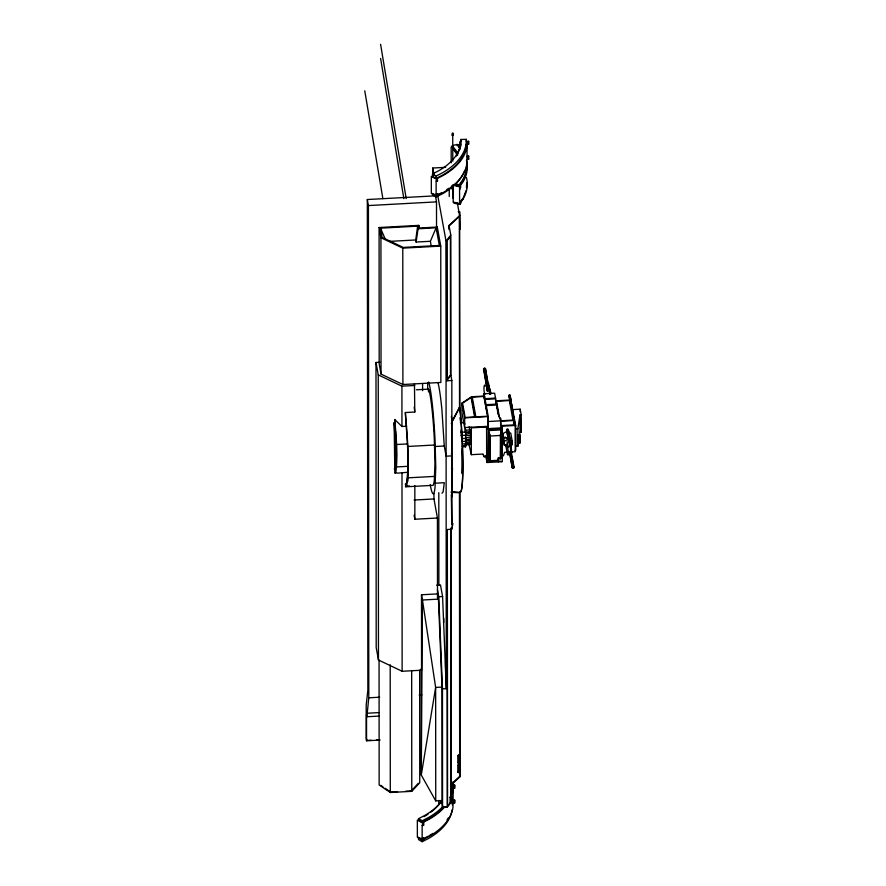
<?xml version="1.0" encoding="UTF-8"?>
<svg xmlns="http://www.w3.org/2000/svg" width="886" height="886" viewBox="0 0 886 886"><rect width="100%" height="100%" fill="white"/><g stroke="black" fill="none" stroke-linecap="round" stroke-linejoin="round"><path stroke-width="1.33" d="M519.55 435.037L519.96 432.302L521.234 432.235L521.223 414.925L519.949 414.991L517.878 428.647L515.563 428.78L515.586 446.09L517.889 445.968L517.878 434.76L517.9 443.266L519.783 443.266L520.326 438.072L519.783 443.266L518.011 441.682L519.783 441.693M470.854 443.509L465.637 443.454L465.626 435.104L470.843 435.159M462.082 446.832L465.648 446.644L465.637 432.025A12.315 1.008 86.9 0 0 465.383 429.001M500.789 429.931L500.557 458.804L498.419 458.926L498.253 458.018L500.391 457.907L500.557 458.804L500.811 457.719L500.789 429.931L488.529 430.585L488.551 461.063L500.092 461.185M460.764 146.378L460.997 139.445L466.346 139.357L466.346 141.749M466.346 139.357L466.091 146.622A87.105 47.279 0 0 1 442.446 175.218L436.167 178.429L432.512 176.314L432.512 173.922L438.57 170.832A81.756 44.378 0 0 0 460.764 143.975M467.155 142.148L466.922 146.655A87.936 47.733 0 0 1 443.044 175.528L436.909 178.673L437.573 180.899L436.133 180.91L436.133 193.812L437.695 193.746L437.695 196.105L437.019 195.717L443.066 192.627A87.936 47.733 0 0 0 466.944 163.755L467.155 142.148L468.594 142.17L468.639 141.306L467.21 141.284M467.166 144.219L468.594 144.241L468.639 143.377M466.468 187.954L466.667 182.97L466.667 183.956M467.166 159.303L468.605 159.325L468.65 158.406M467.221 156.069L468.65 156.091L468.605 157.01L467.166 156.988M453.222 785.062L454.651 785.085L454.607 786.004L453.167 785.982L452.945 790.434A87.936 47.733 0 0 1 451.55 795.75M444.706 806.947A87.936 47.733 0 0 1 429.068 819.306L423.021 822.396L423.696 822.784L423.696 825.132L422.146 825.198L422.157 838.101L423.597 838.101L423.608 839.939L422.932 839.551L429.079 836.406A87.936 47.733 0 0 0 452.956 807.534L453.222 788.651M453.167 785.982L453.178 788.307L454.607 788.33L454.651 785.085M453.189 803.026L454.618 803.048L454.662 800.113L453.233 800.091M454.618 803.048L454.662 800.113M517.878 428.647L517.889 445.968L518.288 442.169M379.119 716.076L366.87 716.741L368.797 697.803L368.421 205.563L367.325 199.527L435.414 195.839L436.51 201.875L436.532 226.672M452.248 469.691L452.447 468.096L451.472 468.151L452.248 469.691L451.76 476.491M452.248 476.469L452.447 468.096M416.099 242.044L415.722 239.962L417.627 226.151L380.504 228.167L382.187 237.404L403.23 247.415L439.334 245.455L436.122 227.813L418.103 228.787L416.099 242.044L430.375 241.28L436.122 227.813M517.889 445.968L518.299 443.233M519.783 438.891L520.326 435.314L518.554 435.314L518.011 438.891L519.783 438.891L519.783 440.187L518.011 440.187M519.783 440.187L520.326 435.314M504.2 438.083L505.142 436.997L505.984 438.182M461.241 200.624L462.558 198.752L462.558 199.738L466.047 190.612M483.756 368.443L487.411 390.648L483.534 369.285L484.72 368.144L485.462 368.687L489.338 390.061M485.462 368.687L487.898 384.225M509.483 452.58L509.705 451.794L511.3 452.026L514.068 467.276L512.95 468.351L512.252 467.841L509.483 452.58L510.17 453.089M511.078 452.812L511.3 452.026M512.252 467.841L509.705 451.794M452.148 420.329L452.392 419.51L451.716 419.543L451.871 423.53L452.392 419.51M452.159 423.519L452.392 422.7M452.325 420.817L459.524 407.117L459.38 216.35L449.324 225.708L449.324 228.466M451.262 423.464L459.812 407.195L459.601 211.699L458.151 211.776M441.361 800.778L442.557 807.39L447.275 807.135L447.065 529.518L451.949 529.252L452.17 527.89L452.646 523.548L451.782 523.604L451.317 494.997M452.17 527.89L452.646 523.548M509.738 394.923C511.266 399.187 507.49 394.569 509.971 395.267L512.385 408.856M509.749 400.45L509.051 396.607L510.059 396.064L515.707 425.69L515.73 450.31L515.109 450.343M509.971 396.917L509.971 395.267M511.222 403.44L510.402 396.54M454.053 185.019L459.203 186.27L459.203 184.775L462.47 180.146A87.249 47.368 0 0 0 466.579 164.375M459.203 186.27L462.47 181.641A87.249 47.368 0 0 0 466.579 165.87M459.867 188.164L460.299 188.718L460.587 186.503L459.867 186.359M460.299 188.718L460.587 186.503M460.31 202.163L460.798 201.476L460.078 201.321L460.31 204.013L453.189 202.307L453.178 185.207L460.299 186.913M453.964 202.141L453.964 203.127L459.258 204.422L463.134 198.852A87.936 47.733 0 0 0 466.435 177.599M460.31 204.013L460.798 201.476M451.86 420.341L451.838 380.515L446.721 380.792L446.61 240.582L450.775 235.034L449.036 225.487L459.668 215.597M446.721 380.792L450.874 375.254L450.775 235.034M447.341 529.762L447.552 806.182L450.088 802.971L450.088 797.178L450.996 796.027L450.797 528.145M447.275 807.135L451.284 802.052M418.347 783.29L411.237 790.921L405.755 791.22M379.064 660.026L379.153 784.963L390.294 792.494L411.768 791.331L419.731 782.77L419.654 670.181M405.356 412.533C406.641 436.012 409.72 459.812 406.552 483.258L405.411 483.845L405.744 486.813L406.729 485.761C409.864 461.495 407.25 436.82 405.356 412.533L414.781 412.023L414.471 383.893M441.97 493.192L443.133 491.963L444.296 482.704L435.314 483.191M457.885 755.559L459.812 754.662L459.812 761.905L458.605 763.023L457.885 762.802L457.885 755.559L459.812 754.662M457.885 762.802L459.812 761.905M457.874 765.061L459.801 764.164L459.812 771.407L458.605 772.537L457.885 772.304L457.874 765.061L459.801 764.164M457.885 772.304L459.812 771.407M450.874 784.509L459.668 776.335L459.446 492.771L451.074 492.328M450.431 785.638L460.1 776.645L460.033 491.796A56.914 4.674 86.9 0 0 459.978 409.044L459.812 407.195M485.14 386.318C484.144 381.135 482.914 393.794 485.473 393.882M487.643 426.332L464.641 427.573L461.96 412.832L461.96 403.097L471.507 396.762L484.509 396.064L488.241 416.564L488.241 419.211L487.632 419.244L488.053 428.625L501.033 427.916L500.612 418.535L498.84 416.387L494.621 393.196L483.623 393.794L483.623 396.153M450.088 797.178L451.771 796.747L450.996 796.027M450.088 802.971L451.771 802.528L451.771 796.747M488.773 383.882C486.868 383.162 491.619 391.357 490.7 394.215M489.781 394.259L488.817 385.709L490.7 393.761M506.582 429.488L508.298 429.4L510.535 441.726L510.535 442.568L508.819 442.657L506.582 429.488L508.819 442.657M507.811 431.903L510.768 433.188L512.163 440.863L512.163 444.694L508.232 446.832L504.289 445.126L502.894 437.451L502.894 433.608L506.825 431.482M504.289 445.126L504.289 441.283L508.221 439.157L512.163 440.863M508.819 441.826L510.535 441.726M510.114 441.959L509.251 442.424L510.114 441.959L511.466 449.446L510.613 449.911L511.466 449.446M511.045 449.357L511.045 449.988M511.311 451.483L509.683 441.771M432.512 173.922L436.167 176.037L442.446 172.825A87.105 47.279 0 0 0 466.091 144.219M436.809 194.2L436.809 196.559L431.338 193.403L431.327 176.303L436.798 179.459L437.573 179.061M436.133 180.91L437.573 180.899M436.133 193.812L437.695 193.746M437.219 194.986L441.405 192.849M435.27 194.998L432.534 193.414L432.534 194.854L436.178 196.958L442.457 193.746A87.094 47.279 0 0 0 464.729 170.422M443.941 806.747A87.094 47.279 0 0 1 428.447 818.996L422.179 822.197L418.535 820.093L418.535 818.664L424.593 815.563A81.767 44.389 0 0 0 441.992 800.39M418.535 818.664L422.179 820.768L428.447 817.557A87.094 47.279 0 0 0 443.078 806.271M423.608 839.939L422.821 840.327L417.361 837.181L417.339 820.082L422.81 823.238L423.696 822.784M422.146 825.198L423.696 825.132M422.157 838.101L423.597 838.101M424.283 838.234L428.47 836.096M418.535 837.192L418.535 839.596L422.19 841.7L428.47 838.488A87.105 47.279 0 0 0 452.126 809.893M452.292 134.727L453.189 135.403L453.233 134.639M512.473 467.044L514.068 467.276M452.358 134.561L451.838 135.181L452.979 135.469M453.377 145.359L457.231 144.418L460.111 147.896M458.583 145.171L457.575 145.415L459.037 145.736L459.048 147.475L458.583 145.171L459.037 145.736M470.588 431.471L465.471 432.523L465.272 430.087A9.945 0.82 86.9 0 0 465.039 427.949M470.975 440.885L465.77 439.999L470.975 439.157M407.903 481.164L407.892 472.249L398.213 473.135L394.813 472.67L394.17 422.755L395.533 431.969L396.43 455.16L396.031 465.859L394.802 468.993M452.735 133.686C454.584 132.822 450.62 133.055 452.735 133.686L452.779 161.186M465.637 443.454L470.898 442.956M470.754 444.03L465.482 444.329L470.687 444.329M432.767 177.3L432.756 168.03L445.68 167.332M368.421 205.563L436.51 201.875M379.075 227.525L418.801 225.376L419.277 228.012L437.296 227.037L440.763 246.098L440.863 382.464L402.897 384.513L381.035 374.113L379.186 363.902L379.075 227.525L380.936 237.747L381.035 374.113M388.987 241.413L415.722 239.962M437.64 194.909L445.946 240.615L446.61 240.582M380.936 237.747L402.787 248.146L440.763 246.098M421.204 668.786L421.282 775.051L435.735 800.9L442.07 800.556L441.981 687.082L438.437 599.135L437.485 593.908L421.492 594.772L421.548 670.226L402.133 671.267L378.455 660.004L376.196 647.577L375.985 362.474L380.127 362.252M375.985 362.474L378.244 374.9L401.923 386.163L414.759 385.476M416.409 389.796L428.492 389.142L428.879 389.918A48.996 4.02 86.9 0 1 434.306 438.88L434.96 462.99L434.328 480.002A48.996 4.02 86.9 0 1 432.578 485.362L405.744 486.813M509.007 395.311L509.738 395.632M509.971 396.208L509.251 394.946M509.051 396.607L510.059 397.05M495.518 398.113L484.509 398.711L484.509 396.064M495.651 398.833L484.642 399.431L483.623 393.794M495.518 400.826L510.236 400.029L513.958 420.518L513.958 424.903L500.623 425.623M485.761 405.6L496.769 405.002L496.769 407.704M512.086 409.631L520.182 409.188L521.223 414.925M461.96 403.097L464.641 417.838L488.241 416.564M460.609 422.533L464.175 422.334M460.366 422.799L463.932 422.6M487.632 419.244L488.053 421.537L512.95 420.075L509.406 400.572L496.525 401.269L499.737 418.956M394.768 423.242L394.768 419.565L401.945 426.487L406.674 426.232M500.612 421.249L513.958 420.518M471.197 427.218L471.308 427.849L486.602 427.019L487.045 462.514L502.329 461.684L501.886 426.188L515.231 425.468L515.253 451.738L504.688 452.314L503.403 455.803L501.908 455.349L502.329 457.641M515.707 425.69L515.087 425.723L511.421 405.522L512.042 405.489L512.042 408.213M487.012 429.311L502.307 428.481M460.886 432.279L465.637 432.025M461.074 435.48L465.837 435.225M462.392 438.57L465.958 438.382M396.529 444.517L407.549 443.919M462.437 441.472L466.003 441.283M407.704 446.466L434.539 445.016M462.392 443.919L465.958 443.731M435.292 446.489L444.263 446.001L446.112 456.19L451.893 455.88L451.428 453.333M462.27 445.758L465.837 445.558M468.86 443.952L471.33 454.684L482.97 454.053L484.254 456.833L486.624 456.179L487.034 458.472M490.102 460.709L490.268 461.617L490.08 435.115L490.102 460.709L498.253 460.266L498.419 461.174L498.419 458.926M396.551 466.933L407.571 466.335M452.248 473.423L451.904 474.254M407.726 477.853L434.561 476.402M405.411 486.159L409.443 485.938M414.05 500.036L433.963 498.962L437.429 518.022L437.485 598.017M414.116 515.165L414.858 519.24L437.429 518.022M451.782 523.604L452.17 524.457M436.654 585.159L440.475 584.959L442.579 596.533L446.289 688.688L442.468 688.898L442.557 807.39M437.485 589.744L438.758 596.732L442.579 596.533M438.437 599.135L422.445 599.999L421.492 594.772M441.981 687.082L435.646 687.425L421.282 775.051L422.445 599.999L435.646 687.425L435.735 800.9M368.797 697.803L379.695 697.216M419.189 695.078L421.902 694.923M366.859 713.252L379.119 712.588M371.168 740.22L367.081 740.441L366.87 739.289M376.616 739.932L379.341 739.777M367.325 199.527L367.856 692.642L367.701 691.756L366.206 704.835L366.162 738.658L366.549 740.796L380.172 740.054M397.515 791.663L390.648 792.029L385.144 788.307M443.21 806.958L446.777 806.769M470.566 444.451L465.283 444.539L470.477 444.462M465.272 430.087L470.466 430.009M470.676 432.523L465.471 432.523L470.754 433.608M453.189 800.955L454.618 800.977M465.726 437.651L470.953 437.75M465.737 441.981L470.953 442.07M465.77 439.999L470.987 440.109M451.351 491.52L458.749 492.284M460.078 203.171L460.798 203.326M465.626 435.104L470.887 436.222M455.338 183.834L459.203 184.775M455.282 202.462L457.929 203.104M488.352 386.407L489.271 385.908M506.582 430.33L507.434 430.696M488.551 458.383L490.268 459.369L490.102 458.461M419.455 837.724L422.19 839.308L422.19 841.7M506.116 437.762L508.221 439.157M380.725 785.317L382.94 786.812M483.534 369.285L484.265 369.827M452.956 146.722L455.559 149.867A81.601 44.3 0 0 1 457.752 153.411M452.956 148.217L455.559 151.351A81.601 44.3 0 0 1 457.752 154.906M459.878 491.863L460.055 492.206A57.324 4.707 86.9 0 0 460 408.856M394.204 468.904L395.012 468.605L395.488 465.892L395.887 455.182L394.17 422.755M394.813 472.67L395.134 473.301L395.843 472.559C398.08 454.994 396.197 437.13 394.768 419.565M507.124 444.816L505.74 445.049L507.479 454.584L508.331 454.95L508.852 454.352L507.124 444.816L506.626 445.569L505.773 445.204M508.83 454.197L507.966 453.831L507.479 454.584M483.169 454.452L484.254 456.833M380.504 228.167L385.266 239.12M488.529 430.585L490.246 436.023L500.546 435.458L500.38 434.561L500.391 457.907M498.264 460.543L498.419 461.174M507.025 441.649L508.232 446.832M501.077 461.13L501.199 461.75M498.142 461.285L498.264 461.905M485.628 455.814L487.045 462.514M520.514 418.225L521.079 430.341L520.525 427.262M520.603 428.802L521.234 432.235M515.231 425.468L511.277 403.717L511.277 406.475M509.251 395.654L511.244 406.331M509.395 397.083L509.86 399.641M513.492 422.345L513.958 424.903M511.698 442.136L512.163 444.694M510.535 442.568L508.298 429.4M510.114 442.38L511.632 451.306M507.434 429.023L509.683 441.361M509.251 442.003L510.989 451.339M511.776 456.622L513.858 468.063M510.613 451.517L513.382 466.767M510.402 454.363L510.868 456.91M512.019 463.256L512.95 468.351M502.207 428.658L501.985 427.417L502.229 456.423M502.894 433.608L504.289 441.283M495.651 401.535L496.138 404.193M497.921 414.028L496.614 404.138L485.606 404.703L485.118 402.067M459.601 211.699L460.199 229.164L459.612 225.919M457.464 203.459L459.624 215.719M488.817 385.709L490.246 393.561M488.43 383.727L490.246 394.458M488.086 383.915L489.781 393.816M484.72 368.144L488.607 389.519M485.473 376.506L485.96 379.175M486.447 381.844L486.935 384.524M486.015 406.962L487.245 413.762M487.743 416.486L488.241 419.211M432.756 168.03L433.985 174.752M471.507 396.762L475.239 417.262M469.104 426.709L469.813 430.596M430.375 241.28L431.294 246.363M450.874 375.254L451.838 380.515M417.627 226.151L418.103 228.787M451.373 416.409L451.86 419.1M451.461 494.466L451.926 496.991M459.369 772.337L460.1 776.645M366.87 716.741L366.538 714.902L366.549 740.796M364.766 90.815L382.863 198.608M380.592 44.3L406.198 198.597M380.603 58.432L403.861 198.663M459.347 407.56L459.712 411.536M414.227 407.051L414.781 412.023M438.758 596.732L442.468 688.898M444.263 446.001L441.915 409.83A57.324 4.707 86.9 0 0 437.928 382.486M520.182 409.188L520.182 411.857M519.949 414.991L519.96 432.302M510.236 400.029L510.236 403.307M500.612 418.535L500.623 424.527M498.253 458.018L498.253 460.266M488.053 421.537L488.053 428.625M486.602 427.019L486.624 456.179M471.308 427.849L471.33 454.684M468.639 141.306L468.594 144.241M468.65 156.091L468.605 159.325M465.017 193.58L465.017 194.577M464.641 417.838L464.641 427.573M460.997 139.445L461.008 141.838M460.199 149.291L460.188 141.395A80.925 43.923 0 0 1 456.379 156.025M459.59 203.869L459.579 186.769L463.123 181.752A87.936 47.733 0 0 0 466.424 160.499M459.258 203.426L459.258 204.422M458.605 755.78L458.605 763.023M458.594 765.282L458.605 772.537M457.231 144.418L457.231 145.913M454.607 786.004L454.607 788.33M453.056 198.209L453.056 188.784A3.489 1.894 0 0 1 450.498 188.364M452.093 145.669L452.093 147.165M452.347 785.539L452.347 784.099L452.104 790.39A87.094 47.279 0 0 1 450.73 795.661M452.369 802.627L452.369 805.02M451.871 423.53L451.949 524.468M451.727 422.733L451.749 453.842M451.749 456.323L451.771 494.931M451.184 146.987L451.195 162.769M451.074 528.577L451.273 796.525M450.752 797.334L450.752 803.126M449.235 189.781L449.246 196.504M449.036 225.487L449.036 229.618M445.946 240.615L446.289 688.688M445.58 661.477L445.592 668.376M443.742 618.328L443.742 622.481M438.803 492.682L438.88 585.214M438.791 800.368L438.791 804.422M437.296 227.037L437.296 231.168M436.798 179.459L436.798 181.298M436.167 176.037L436.167 178.429M436.178 195.518L436.178 196.958M433.963 493.48L433.963 498.962M428.492 389.142L428.492 391.878M427.672 382.774L427.683 389.596M422.589 383.76L422.6 390.671M422.81 823.238L422.81 825.586M422.821 838.488L422.821 840.327M422.179 820.768L422.179 822.197M418.801 225.376L418.801 228.134M414.836 485.65L414.858 519.24M411.669 670.514L411.768 791.331M402.787 248.146L402.897 384.513M401.923 386.163L401.945 426.487M401.989 472.57L402.133 671.267M394.779 428.625L394.779 434.007M390.194 664.81L390.294 792.494M378.244 374.9L378.455 660.004M460.31 417.45A52.196 4.286 86.9 0 1 460.72 422.688M461.174 429.389A52.196 4.286 86.9 0 1 461.639 437.562M462.082 448.349A52.196 4.286 86.9 0 1 462.171 473.633M430.186 484.62A57.324 4.707 86.9 0 0 435.037 487.4L435.779 467.498L435.004 439.279A57.324 4.707 86.9 0 0 428.658 381.988M460.266 417.705A51.443 4.22 86.9 0 1 460.665 422.866M461.207 430.806A51.443 4.22 86.9 0 1 461.573 437.529M462.082 450.73A51.443 4.22 86.9 0 1 462.104 473.08M465.648 446.644A12.315 1.008 86.9 0 1 465.106 446.334M464.474 422.91A12.315 1.008 86.9 0 1 464.785 424.283M452.979 783.401A87.936 47.733 0 0 1 450.73 790.821M452.569 782.205A87.249 47.368 0 0 1 450.919 790.146M441.815 800.734A80.925 43.923 0 0 1 430.95 812.119M427.993 814.212A80.925 43.923 0 0 1 423.973 816.693M448.294 817.911A87.105 47.279 0 0 1 447.009 819.927M432.789 833.427A87.105 47.279 0 0 1 429.588 835.443M452.104 788.961A87.094 47.279 0 0 1 450.73 794.233M453.444 187.965A2.093 1.141 0 0 1 450.752 187.3M453.543 149.656A80.925 43.923 0 0 1 457.098 155.006M453.41 184.587A87.094 47.279 0 0 1 451.638 186.082M448.792 188.253A87.094 47.279 0 0 1 446.777 189.648M507.257 437.573A1.318 1.096 -10.3 0 1 507.578 437.44M509.771 453.311A1.318 1.096 -10.3 0 1 509.505 451.583A1.318 1.096 -10.3 0 1 511.565 451.694A1.318 1.096 -10.3 0 1 510.768 453.366M487.721 391.424A1.407 1.174 -10.3 0 1 487.278 389.751A1.407 1.174 -10.3 0 1 489.316 389.419A1.407 1.174 -10.3 0 1 489.404 391.147M505.507 444.85C506.814 447.984 508.309 442.391 505.507 444.85M450.409 236.329L446.976 240.903L447.087 379.507L450.52 374.922L450.409 236.329M471.086 397.537L462.547 403.185L465.15 417.505L474.619 416.985L471.086 397.537M483.9 396.463L472.249 397.094L475.848 416.863L487.488 416.232L483.9 396.463"/></g></svg>
